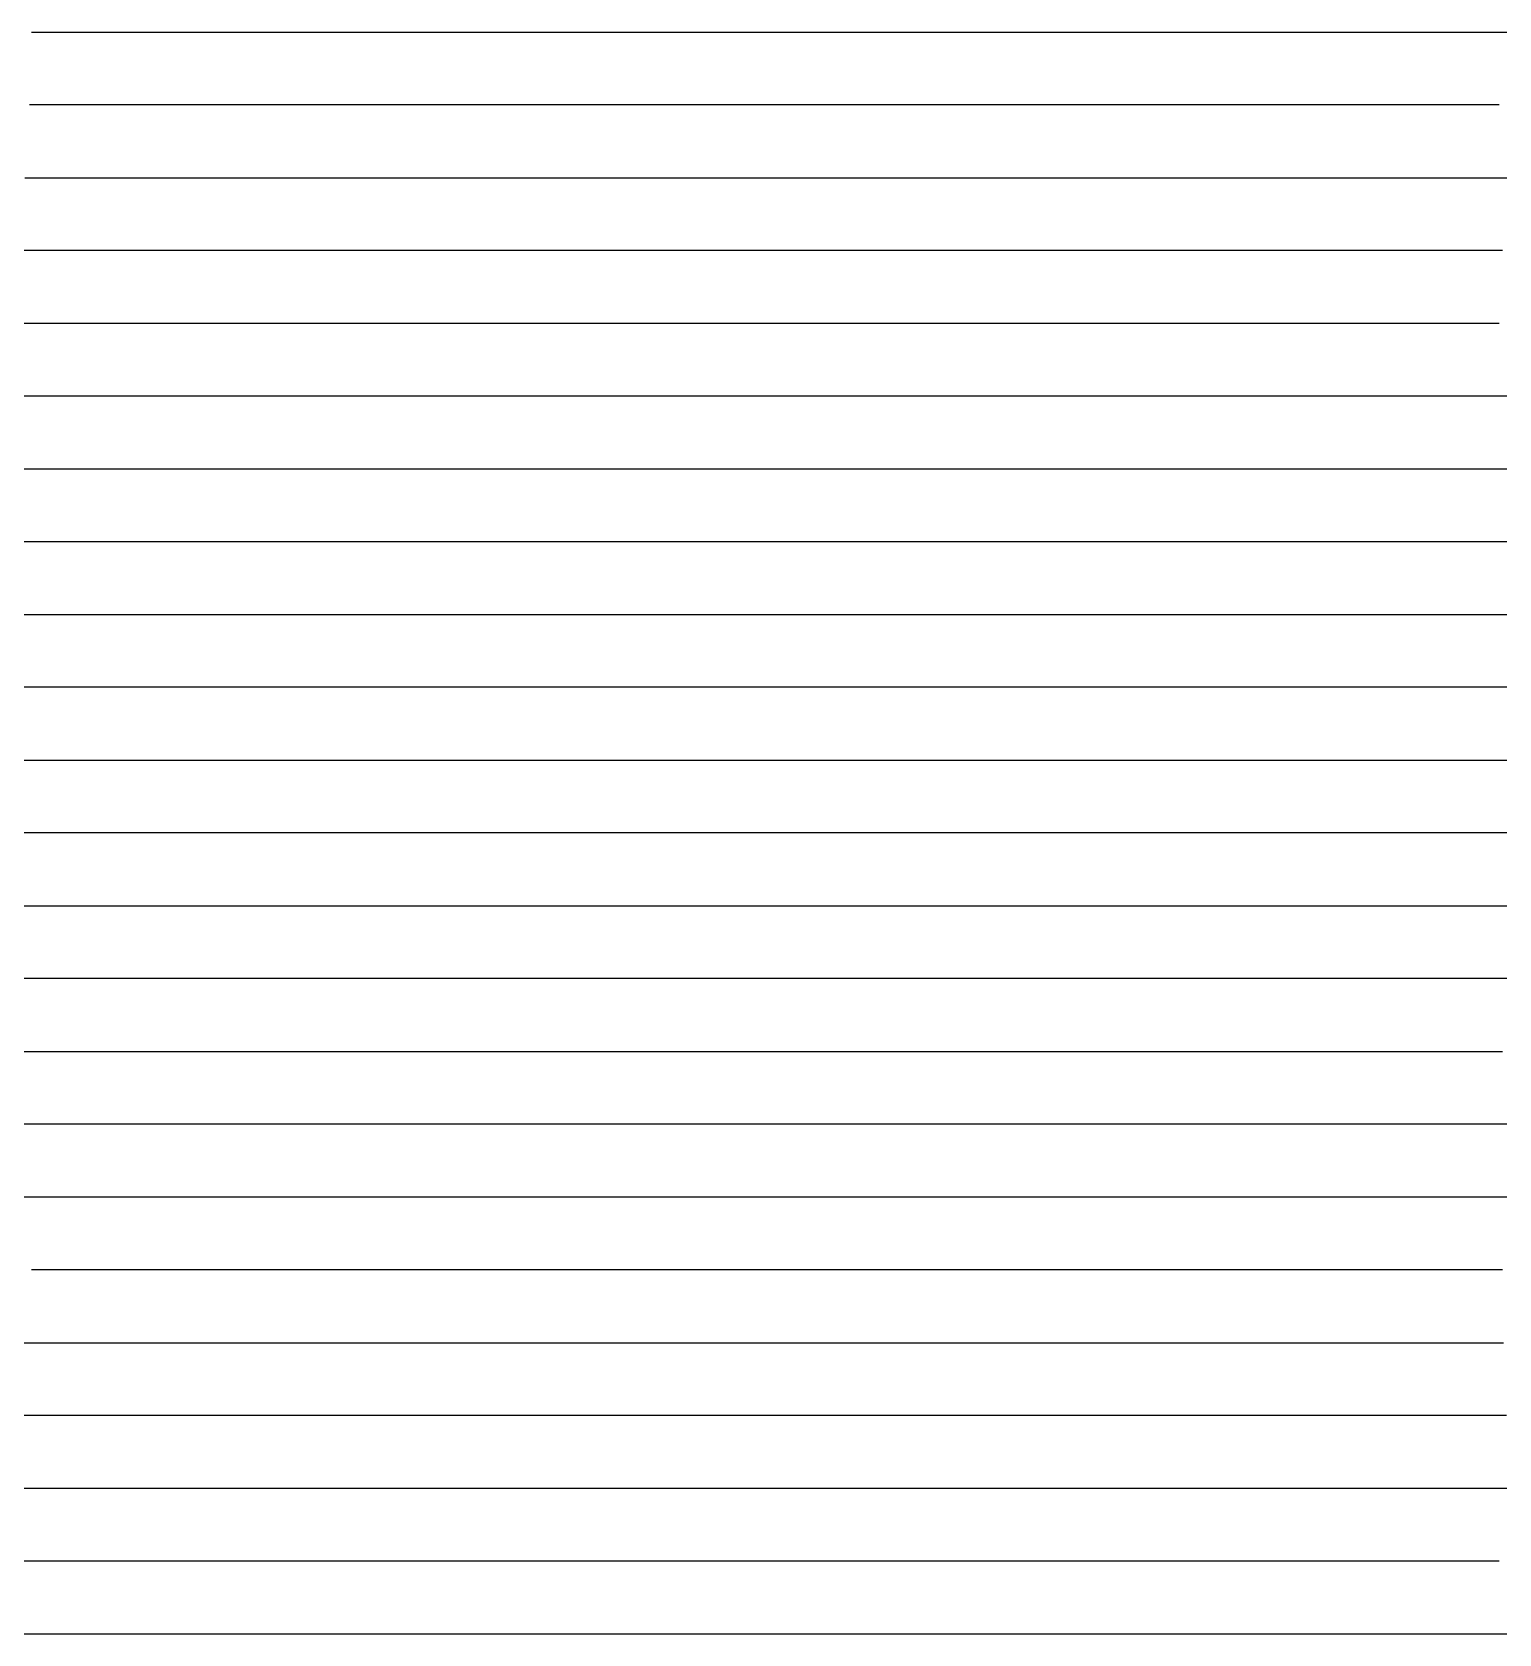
# Model space of a CAD drawing. Extents: x 20 to 170, y 60 to 234.
# Drawn here: x 113.75 to 132.5, y 168.87 to 189.34 of the extents above; entities that cross this region are included whole.
import ezdxf

# ---------------------------------------------------------------- set-up
doc = ezdxf.new("R2010")
doc.units = 0
doc.header["$LTSCALE"] = 0.000394
doc.layers.add('SPLINE', color=7, linetype='CONTINUOUS')

msp = doc.modelspace()

# ---------------------------------------------------------------- linework, layer by layer
at = {"layer": 'SPLINE', "color": 2}
for points in [[(113.744698, 189.341049, -17.455051), (114.163025, 189.341049, -17.389311), (114.179596, 189.341049, -17.379911), (114.349762, 189.341049, -17.213951), (114.857872, 189.341049, -16.778713), (115.555077, 189.341049, -16.014675), (115.9049, 189.341049, -15.638936), (116.252342, 189.341049, -15.488637), (116.951927, 189.341049, -15.469857), (117.299347, 189.341049, -15.488637), (117.998962, 189.341049, -15.635837), (118.171509, 189.341049, -15.695276), (118.346367, 189.341049, -15.764196), (118.696159, 189.341049, -16.024075), (118.87104, 189.341049, -16.287115), (118.958527, 189.341049, -16.478115), (119.045952, 189.341049, -16.772453), (119.284683, 189.341049, -17.730591), (119.305977, 189.341049, -17.718111), (119.589531, 189.341049, -17.332951), (119.873177, 189.341049, -17.170113), (120.440422, 189.341049, -17.135653), (121.137634, 189.341049, -17.179533), (121.487434, 189.341049, -17.417471), (122.534447, 189.341049, -18.613607), (122.884216, 189.341049, -19.405806), (123.189095, 189.341049, -20.176104), (123.427818, 189.341049, -20.830502), (123.449104, 189.341049, -20.861841), (123.817825, 189.341049, -21.06852), (124.628479, 189.341049, -21.14366), (125.21936, 189.341049, -21.23448), (125.417908, 189.341049, -21.20632), (125.69912, 189.341049, -20.999599), (125.959106, 189.341049, -20.836802), (125.980385, 189.341049, -20.814861), (126.722458, 189.341049, -19.183485), (126.895103, 189.341049, -18.882927), (127.069977, 189.341049, -18.701267), (127.462219, 189.341049, -18.378769), (127.767159, 189.341049, -17.993629), (128.116913, 189.341049, -17.649191), (128.29187, 189.341049, -17.561531), (128.466782, 189.341049, -17.511391), (128.814178, 189.341049, -17.470711), (129.513748, 189.341049, -17.586571), (129.68634, 189.341049, -17.689911), (130.210983, 189.341049, -18.071909), (130.560776, 189.341049, -18.341169), (130.733292, 189.341049, -18.497747), (130.908203, 189.341049, -18.729467), (131.083099, 189.341049, -19.086445), (131.638474, 189.341049, -20.310743), (131.884338, 189.341049, -20.930721), (132.444443, 189.341049, -22.596556), (132.470444, 189.341049, -22.599676), (132.737579, 189.341049, -22.346056)], [(132.50116, 188.409943, -22.580875), (132.479889, 188.409943, -22.549576), (132.456268, 188.409943, -22.483856), (132.033188, 188.409943, -20.630161), (131.95285, 188.409943, -20.373362), (131.893768, 188.409943, -20.223083), (131.792175, 188.409943, -20.003883), (131.605392, 188.409943, -19.631266), (130.865646, 188.409943, -18.36311), (130.53717, 188.409943, -18.049969), (129.68634, 188.409943, -17.426891), (129.513748, 188.409943, -17.320431), (128.814178, 188.409943, -17.213951), (128.466782, 188.409943, -17.245251), (128.29187, 188.409943, -17.295391), (128.116913, 188.409943, -17.383051), (127.767159, 188.409943, -17.740011), (127.332298, 188.409943, -18.453949), (126.722458, 188.409943, -19.305645), (126.00161, 188.409943, -20.761662), (125.980385, 188.409943, -20.783562), (125.472183, 188.409943, -21.09672), (125.349289, 188.409943, -21.099819), (124.628479, 188.409943, -20.95266), (124.429932, 188.409943, -20.930721), (123.836731, 188.409943, -20.908821), (123.427818, 188.409943, -20.645802), (123.231659, 188.409943, -20.160463), (122.534447, 188.409943, -18.613607), (121.837189, 188.409943, -17.865269), (121.487434, 188.409943, -17.483271), (121.137634, 188.409943, -17.235851), (120.440422, 188.409943, -17.176413), (119.89444, 188.409943, -17.226471), (119.62265, 188.409943, -17.367371), (119.35083, 188.409943, -17.702431), (119.327225, 188.409943, -17.652351), (119.045952, 188.409943, -16.578295), (118.958527, 188.409943, -16.293375), (118.87104, 188.409943, -16.102335), (118.696159, 188.409943, -15.842455), (118.346367, 188.409943, -15.595137), (118.171509, 188.409943, -15.548157), (117.998962, 188.409943, -15.513697), (117.649132, 188.409943, -15.485538), (116.951927, 188.409943, -15.469857), (116.252342, 188.409943, -15.485538), (115.9049, 188.409943, -15.635837), (115.555077, 188.409943, -16.008415), (115.205338, 188.409943, -16.406075), (114.857872, 188.409943, -16.841333), (114.160637, 188.409943, -17.549011), (113.846313, 188.409943, -17.617891), (113.716324, 188.409943, -17.611631)], [(113.657265, 187.478699, -17.805771), (114.108658, 187.478699, -17.680511), (114.127571, 187.478699, -17.667971), (114.857872, 187.478699, -16.950953), (115.555077, 187.478699, -16.071054), (115.9049, 187.478699, -15.673396), (116.252342, 187.478699, -15.523056), (117.649132, 187.478699, -15.435397), (118.346367, 187.478699, -15.494917), (118.696159, 187.478699, -15.736036), (118.87104, 187.478699, -15.989655), (118.958527, 187.478699, -16.177515), (119.045952, 187.478699, -16.462435), (119.372116, 187.478699, -17.702431), (119.655739, 187.478699, -17.398691), (119.918106, 187.478699, -17.279711), (120.440422, 187.478699, -17.251511), (121.137634, 187.478699, -17.295391), (121.487434, 187.478699, -17.533331), (122.534447, 187.478699, -18.629248), (123.231659, 187.478699, -20.079063), (123.406609, 187.478699, -20.473581), (123.952507, 187.478699, -20.811762), (124.458275, 187.478699, -20.911942), (125.05629, 187.478699, -20.949539), (125.486374, 187.478699, -20.983959), (125.507668, 187.478699, -20.977699), (125.755844, 187.478699, -20.827421), (126.022949, 187.478699, -20.683361), (126.722458, 187.478699, -19.377645), (127.069977, 187.478699, -18.788967), (127.244835, 187.478699, -18.507187), (127.419716, 187.478699, -18.190889), (127.767159, 187.478699, -17.545891), (128.116913, 187.478699, -17.201433), (128.466782, 187.478699, -17.085573), (128.641663, 187.478699, -17.066813), (128.814178, 187.478699, -17.063633), (129.164001, 187.478699, -17.076193), (129.513748, 187.478699, -17.148193), (129.68634, 187.478699, -17.242151), (130.560776, 187.478699, -17.880869), (130.733292, 187.478699, -18.018669), (130.908203, 187.478699, -18.234749), (131.432953, 187.478699, -19.020687), (131.605392, 187.478699, -19.305645), (131.863098, 187.478699, -19.744003), (131.990723, 187.478699, -20.025824), (132.118301, 187.478699, -20.517382), (132.652512, 187.478699, -22.859594)], [(132.543701, 186.549896, -21.892017), (132.06395, 186.549896, -20.019564), (131.95047, 186.549896, -19.671946), (131.834732, 186.549896, -19.455925), (130.908203, 186.549896, -18.037489), (130.733292, 186.549896, -17.818291), (130.560776, 186.549896, -17.674231), (130.210983, 186.549896, -17.426891), (129.68634, 186.549896, -17.063633), (129.513748, 186.549896, -16.966593), (129.164001, 186.549896, -16.885153), (128.814178, 186.549896, -16.875772), (128.466782, 186.549896, -16.900833), (128.116913, 186.549896, -17.026052), (127.767159, 186.549896, -17.370491), (126.044174, 186.549896, -20.589441), (126.022949, 186.549896, -20.608221), (125.49115, 186.549896, -20.858702), (125.17202, 186.549896, -20.899422), (124.628479, 186.549896, -20.830502), (123.96669, 186.549896, -20.645802), (123.385315, 186.549896, -20.310743), (123.151329, 186.549896, -19.831663), (122.948044, 186.549896, -19.434006), (122.534447, 186.549896, -18.682487), (121.837189, 186.549896, -17.865269), (121.487434, 186.549896, -17.495731), (121.137634, 186.549896, -17.260891), (120.440422, 186.549896, -17.213951), (119.939384, 186.549896, -17.235851), (119.688812, 186.549896, -17.336071), (119.438293, 186.549896, -17.574051), (119.045952, 186.549896, -16.377954), (118.87104, 186.549896, -15.933275), (118.696159, 186.549896, -15.679616), (118.346367, 186.549896, -15.438578), (117.649132, 186.549896, -15.394697), (117.299347, 186.549896, -15.404098), (116.951927, 186.549896, -15.444798), (116.252342, 186.549896, -15.573216), (115.9049, 186.549896, -15.754796), (115.555077, 186.549896, -16.158735), (114.857872, 186.549896, -17.029213), (114.304817, 186.549896, -17.567791), (114.120476, 186.549896, -17.718111), (113.593422, 186.549896, -17.95295)], [(113.373619, 185.618652, -18.203449), (114.333191, 185.618652, -17.611631), (114.900398, 185.618652, -17.148193), (115.576355, 185.618652, -16.318415), (115.914375, 185.618652, -15.936416), (116.252342, 185.618652, -15.745437), (116.427246, 185.618652, -15.667116), (116.951927, 185.618652, -15.476097), (117.649132, 185.618652, -15.394697), (118.346367, 185.618652, -15.435397), (118.696159, 185.618652, -15.673396), (118.87104, 185.618652, -15.930136), (119.045952, 185.618652, -16.374775), (119.414673, 185.618652, -17.505171), (119.438293, 185.618652, -17.539591), (119.688812, 185.618652, -17.301651), (119.939384, 185.618652, -17.198273), (120.440422, 185.618652, -17.176413), (121.137634, 185.618652, -17.220211), (121.487434, 185.618652, -17.461311), (121.837189, 185.618652, -17.87151), (122.534447, 185.618652, -18.760807), (122.905502, 185.618652, -19.349445), (123.101669, 185.618652, -19.684505), (123.340363, 185.618652, -20.122864), (123.364037, 185.618652, -20.144783), (123.954887, 185.618652, -20.482962), (124.628479, 185.618652, -20.677101), (125.068085, 185.618652, -20.739721), (125.528938, 185.618652, -20.774181), (126.022949, 185.618652, -20.539322), (126.415283, 185.618652, -19.809763), (126.722458, 185.618652, -19.277426), (127.069977, 185.618652, -18.616787), (127.419716, 185.618652, -17.915369), (127.59462, 185.618652, -17.545891), (127.767159, 185.618652, -17.204573), (128.116913, 185.618652, -16.860113), (128.814178, 185.618652, -16.716093), (129.164001, 185.618652, -16.731773), (129.513748, 185.618652, -16.806873), (129.68634, 185.618652, -16.897713), (130.210983, 185.618652, -17.242151), (130.560776, 185.618652, -17.480091), (130.733292, 185.618652, -17.617891), (130.908203, 185.618652, -17.833969), (131.605392, 185.618652, -18.867268), (131.955276, 185.618652, -19.449665), (132.50116, 185.618652, -20.626982)], [(132.609955, 184.687439, -20.238724), (132.427902, 184.687439, -19.922443), (131.605392, 184.687439, -18.641808), (130.908203, 184.687439, -17.664871), (130.560776, 184.687439, -17.317291), (130.210983, 184.687439, -17.085573), (129.68634, 184.687439, -16.722353), (129.513748, 184.687439, -16.628393), (128.814178, 184.687439, -16.525055), (128.466782, 184.687439, -16.559555), (128.116913, 184.687439, -16.681633), (127.767159, 184.687439, -17.032333), (127.419716, 184.687439, -17.740011), (126.743759, 184.687439, -19.167866), (126.044174, 184.687439, -20.445381), (125.630562, 184.687439, -20.633242), (125.609306, 184.687439, -20.639542), (124.628479, 184.687439, -20.492361), (123.952507, 184.687439, -20.348322), (123.62635, 184.687439, -20.172943), (123.319115, 184.687439, -20.019564), (123.297829, 184.687439, -20.000744), (122.534447, 184.687439, -18.801487), (121.487434, 184.687439, -17.401831), (121.137634, 184.687439, -17.160753), (120.440422, 184.687439, -17.101233), (119.929909, 184.687439, -17.141912), (119.674629, 184.687439, -17.251511), (119.419395, 184.687439, -17.502031), (119.045952, 184.687439, -16.431135), (118.87104, 184.687439, -15.992755), (118.696159, 184.687439, -15.739157), (118.346367, 184.687439, -15.494917), (117.649132, 184.687439, -15.432298), (117.299347, 184.687439, -15.444798), (116.951927, 184.687439, -15.544996), (116.252342, 184.687439, -15.914495), (115.9049, 184.687439, -16.152494), (115.555077, 184.687439, -16.562654), (114.966606, 184.687439, -17.292271), (114.191368, 184.687439, -17.768171), (113.505997, 184.687439, -18.284849)], [(113.397263, 183.758636, -18.557247), (114.160637, 183.758636, -17.949829), (114.333191, 183.758636, -17.824551), (114.857872, 183.758636, -17.505171), (116.252342, 183.758636, -16.186914), (116.951927, 183.758636, -15.679616), (117.299347, 183.758636, -15.554397), (117.649132, 183.758636, -15.535596), (118.346367, 183.758636, -15.620176), (118.696159, 183.758636, -15.883155), (118.87104, 183.758636, -16.143095), (119.045952, 183.758636, -16.587673), (119.35083, 183.758636, -17.455051), (119.372116, 183.758636, -17.445671), (119.63916, 183.758636, -17.201433), (119.906242, 183.758636, -17.069933), (120.440422, 183.758636, -17.026052), (121.137634, 183.758636, -17.085573), (121.487434, 183.758636, -17.326691), (121.837189, 183.758636, -17.830791), (122.534447, 183.758636, -18.817127), (123.27655, 183.758636, -19.935003), (123.297829, 183.758636, -19.953823), (123.631081, 183.758636, -20.091543), (123.921829, 183.758636, -20.229343), (124.628479, 183.758636, -20.376541), (125.609306, 183.758636, -20.508001), (125.630562, 183.758636, -20.508001), (126.022949, 183.758636, -20.329521), (126.044174, 183.758636, -20.307644), (126.731964, 183.758636, -19.036327), (127.419716, 183.758636, -17.549011), (127.59462, 183.758636, -17.151333), (127.767159, 183.758636, -16.794373), (128.116913, 183.758636, -16.437395), (128.29187, 183.758636, -16.346615), (128.466782, 183.758636, -16.296515), (128.814178, 183.758636, -16.262054), (129.513748, 183.758636, -16.374775), (129.68634, 183.758636, -16.478115), (130.560776, 183.758636, -17.110613), (130.733292, 183.758636, -17.248411), (130.908203, 183.758636, -17.461311), (131.605392, 183.758636, -18.378769), (132.479889, 183.758636, -19.618765), (132.739868, 183.758636, -20.025824)], [(132.652512, 182.827393, -19.506025), (132.479889, 182.827393, -19.255526), (131.605392, 182.827393, -18.118889), (130.908203, 182.827393, -17.229591), (130.733292, 182.827393, -17.019833), (130.560776, 182.827393, -16.878933), (129.68634, 182.827393, -16.240135), (129.513748, 182.827393, -16.143095), (128.814178, 182.827393, -16.033495), (128.466782, 182.827393, -16.071054), (128.116913, 182.827393, -16.202555), (127.767159, 182.827393, -16.556395), (127.419716, 182.827393, -17.232771), (127.145546, 182.827393, -17.780731), (126.996651, 182.827393, -18.093849), (126.193031, 182.827393, -19.944384), (126.067818, 182.827393, -20.179243), (126.044174, 182.827393, -20.204264), (125.817337, 182.827393, -20.279444), (125.58802, 182.827393, -20.373362), (124.628479, 182.827393, -20.310743), (124.543381, 182.827393, -20.295103), (123.952507, 182.827393, -20.107224), (123.252907, 182.827393, -19.837963), (122.884216, 182.827393, -19.305645), (122.534447, 182.827393, -18.861008), (122.20591, 182.827393, -18.353729), (121.837189, 182.827393, -17.790091), (121.487434, 182.827393, -17.285931), (121.137634, 182.827393, -17.047993), (120.440422, 182.827393, -17.019833), (119.873177, 182.827393, -17.044893), (119.305977, 182.827393, -17.376791), (119.284683, 182.827393, -17.379911), (119.045952, 182.827393, -16.800632), (118.87104, 182.827393, -16.396715), (118.696159, 182.827393, -16.127455), (118.346367, 182.827393, -15.851835), (117.649132, 182.827393, -15.745437), (117.299347, 182.827393, -15.779857), (116.951927, 182.827393, -15.914495), (116.252342, 182.827393, -16.453054), (115.555077, 182.827393, -17.041733), (114.857872, 182.827393, -17.667971), (113.461075, 182.827393, -18.773327)], [(113.461075, 181.896164, -19.130245), (116.252342, 181.896164, -16.731773), (116.951927, 181.896164, -16.252695), (117.299347, 181.896164, -16.102335), (117.649132, 181.896164, -16.055395), (118.346367, 181.896164, -16.190075), (118.696159, 181.896164, -16.459335), (118.87104, 181.896164, -16.665993), (119.045952, 181.896164, -16.882053), (119.305977, 181.896164, -17.260891), (119.327225, 181.896164, -17.264051), (119.606079, 181.896164, -17.157593), (119.884956, 181.896164, -17.076193), (120.440422, 181.896164, -17.019833), (121.137634, 181.896164, -17.085573), (121.487434, 181.896164, -17.329811), (121.837189, 181.896164, -17.852749), (122.480087, 181.896164, -18.861008), (122.84642, 181.896164, -19.249226), (123.231659, 181.896164, -19.731483), (123.928925, 181.896164, -20.000744), (124.628479, 181.896164, -20.176104), (125.164993, 181.896164, -20.279444), (125.583321, 181.896164, -20.210524), (126.00161, 181.896164, -20.088444), (126.022949, 181.896164, -20.063343), (126.110374, 181.896164, -19.859863), (126.722458, 181.896164, -18.175249), (126.807579, 181.896164, -17.984249), (127.069977, 181.896164, -17.470711), (127.767159, 181.896164, -16.302774), (128.116913, 181.896164, -15.942676), (128.29187, 181.896164, -15.855016), (128.466782, 181.896164, -15.804896), (128.814178, 181.896164, -15.757916), (129.513748, 181.896164, -15.883155), (129.68634, 181.896164, -15.986515), (130.560776, 181.896164, -16.625273), (130.733292, 181.896164, -16.766193), (130.908203, 181.896164, -16.979113), (132.305008, 181.896164, -18.738867), (132.652512, 181.896164, -19.186605)], [(132.652512, 180.967346, -18.914248), (132.305008, 180.967346, -18.469587), (130.908203, 180.967346, -16.662853), (130.733292, 180.967346, -16.446795), (130.560776, 180.967346, -16.296515), (129.68634, 180.967346, -15.689076), (129.513748, 180.967346, -15.582577), (128.814178, 180.967346, -15.469857), (128.466782, 180.967346, -15.501176), (128.29187, 180.967346, -15.554397), (128.116913, 180.967346, -15.648336), (127.767159, 180.967346, -15.999016), (127.069977, 180.967346, -16.885153), (126.895103, 180.967346, -17.160753), (126.807579, 180.967346, -17.317291), (126.722458, 180.967346, -17.517691), (126.677589, 180.967346, -17.646091), (126.089096, 180.967346, -19.606205), (125.980385, 180.967346, -19.919323), (125.959106, 180.967346, -19.950644), (125.10585, 180.967346, -20.154203), (124.266884, 180.967346, -19.994503), (123.907646, 180.967346, -19.938124), (123.208054, 180.967346, -19.618765), (122.82753, 180.967346, -19.217945), (122.425743, 180.967346, -18.861008), (121.837189, 180.967346, -17.959209), (121.487434, 180.967346, -17.445671), (121.137634, 180.967346, -17.198273), (120.440422, 180.967346, -17.126293), (119.263405, 180.967346, -17.141912), (119.045952, 180.967346, -16.929033), (118.696159, 180.967346, -16.653473), (118.346367, 180.967346, -16.431135), (118.171509, 180.967346, -16.393595), (117.649132, 180.967346, -16.340355), (116.951927, 180.967346, -16.481255), (116.252342, 180.967346, -16.932173), (115.9049, 180.967346, -17.195173), (114.857872, 180.967346, -18.122009), (113.461075, 180.967346, -19.380745)], [(113.505997, 180.036133, -19.725183), (113.969238, 180.036133, -19.383905), (114.425354, 180.036133, -18.823427), (114.857872, 180.036133, -18.29423), (115.205338, 180.036133, -17.965429), (115.9049, 180.036133, -17.367371), (116.252342, 180.036133, -17.126293), (116.951927, 180.036133, -16.593973), (117.299347, 180.036133, -16.462435), (117.649132, 180.036133, -16.456215), (118.346367, 180.036133, -16.531355), (118.48819, 180.036133, -16.612793), (118.913574, 180.036133, -16.941553), (119.045952, 180.036133, -16.916473), (119.743164, 180.036133, -16.875772), (120.090599, 180.036133, -16.935293), (120.265488, 180.036133, -17.010393), (120.594025, 180.036133, -17.217091), (120.877609, 180.036133, -17.254671), (121.137634, 180.036133, -17.326691), (121.487434, 180.036133, -17.586571), (121.837189, 180.036133, -18.093849), (122.097168, 180.036133, -18.491528), (122.229584, 180.036133, -18.673107), (122.380791, 180.036133, -18.864107), (122.754196, 180.036133, -19.136545), (123.151329, 180.036133, -19.471565), (123.581482, 180.036133, -19.646925), (123.928925, 180.036133, -19.803463), (124.45356, 180.036133, -19.953823), (124.628479, 180.036133, -19.991364), (125.049194, 180.036133, -20.025824), (125.481667, 180.036133, -19.953823), (125.914246, 180.036133, -19.844183), (125.935463, 180.036133, -19.803463), (126.19783, 180.036133, -18.901688), (126.547592, 180.036133, -17.614771), (126.722458, 180.036133, -17.032333), (126.895103, 180.036133, -16.712933), (127.069977, 180.036133, -16.487514), (127.244835, 180.036133, -16.277735), (127.419716, 180.036133, -16.102335), (128.116913, 180.036133, -15.460437), (128.814178, 180.036133, -15.313257), (129.513748, 180.036133, -15.404098), (130.298462, 180.036133, -15.842455), (130.560776, 180.036133, -16.020975), (130.733292, 180.036133, -16.161875), (130.908203, 180.036133, -16.371655), (131.605392, 180.036133, -17.254671), (132.305008, 180.036133, -18.228489), (132.652512, 180.036133, -18.695047)], [(132.697296, 179.104904, -18.644907), (132.392532, 179.104904, -18.206549), (132.305008, 179.104904, -18.065649), (131.605392, 179.104904, -16.960333), (130.908203, 179.104904, -16.102335), (130.560776, 179.104904, -15.754796), (129.513748, 179.104904, -15.162978), (128.814178, 179.104904, -15.040898), (128.466782, 179.104904, -15.084699), (128.29187, 179.104904, -15.134818), (128.116913, 179.104904, -15.225617), (128.029556, 179.104904, -15.285097), (127.419716, 179.104904, -15.754796), (127.069977, 179.104904, -16.058535), (126.895103, 179.104904, -16.268295), (126.722458, 179.104904, -16.590853), (126.635017, 179.104904, -16.847633), (126.19783, 179.104904, -18.623007), (126.022949, 179.104904, -19.299385), (125.914246, 179.104904, -19.697025), (124.928673, 179.104904, -19.941263), (124.628479, 179.104904, -19.894283), (123.928925, 179.104904, -19.671946), (123.581482, 179.104904, -19.534225), (123.101669, 179.104904, -19.371386), (122.368996, 179.104904, -18.832808), (121.837189, 179.104904, -18.162729), (121.487434, 179.104904, -17.740011), (121.137634, 179.104904, -17.473871), (120.440422, 179.104904, -17.007313), (120.090599, 179.104904, -16.850733), (119.743164, 179.104904, -16.838173), (119.045952, 179.104904, -16.850733), (118.674881, 179.104904, -17.019833), (118.400734, 179.104904, -16.816313), (118.15023, 179.104904, -16.728613), (117.649132, 179.104904, -16.678513), (116.951927, 179.104904, -16.847633), (116.252342, 179.104904, -17.276571), (115.9049, 179.104904, -17.480091), (115.205338, 179.104904, -18.128269), (114.857872, 179.104904, -18.491528), (113.957397, 179.104904, -19.800364), (113.938477, 179.104904, -19.822304), (113.527275, 179.104904, -20.122864)], [(113.461075, 178.173706, -20.573801), (113.912506, 178.173706, -20.172943), (114.857872, 178.173706, -18.729467), (115.205338, 178.173706, -18.306749), (115.555077, 178.173706, -17.937269), (115.9049, 178.173706, -17.583471), (116.951927, 178.173706, -17.032333), (117.649132, 178.173706, -16.885153), (118.095795, 178.173706, -16.913353), (118.320404, 178.173706, -16.966593), (118.56617, 178.173706, -17.047993), (119.045952, 178.173706, -16.838173), (120.090599, 178.173706, -16.838173), (120.440422, 178.173706, -16.982273), (121.137634, 178.173706, -17.467611), (121.487434, 178.173706, -17.740011), (121.837189, 178.173706, -18.153309), (122.368996, 178.173706, -18.798388), (123.101669, 178.173706, -19.333805), (124.763184, 178.173706, -19.875504), (124.80336, 178.173706, -19.878643), (125.469872, 178.173706, -19.665726), (125.871681, 178.173706, -19.568645), (125.892937, 178.173706, -19.537325), (126.635017, 178.173706, -16.506315), (126.722458, 178.173706, -16.258915), (126.895103, 178.173706, -15.952055), (127.069977, 178.173706, -15.764196), (128.116913, 178.173706, -14.928118), (128.29187, 178.173706, -14.837359), (128.466782, 178.173706, -14.781019), (128.814178, 178.173706, -14.752799), (129.513748, 178.173706, -14.862399), (129.68634, 178.173706, -14.971998), (130.210983, 178.173706, -15.332077), (130.560776, 178.173706, -15.548157), (130.908203, 178.173706, -15.886335), (131.605392, 178.173706, -16.741133), (131.92215, 178.173706, -17.179533), (132.305008, 178.173706, -17.833969), (132.434998, 178.173706, -18.075029), (132.647736, 178.173706, -18.519688)], [(132.652512, 177.244843, -18.745148), (132.456268, 177.244843, -18.272329), (131.955276, 177.244843, -17.148193), (131.605392, 177.244843, -16.631533), (131.257965, 177.244843, -16.193174), (130.908203, 177.244843, -15.707816), (130.733292, 177.244843, -15.494917), (130.560776, 177.244843, -15.360277), (129.68634, 177.244843, -14.755939), (129.513748, 177.244843, -14.658879), (129.164001, 177.244843, -14.574299), (128.814178, 177.244843, -14.558681), (128.466782, 177.244843, -14.59312), (128.116913, 177.244843, -14.712099), (127.942032, 177.244843, -14.846739), (127.419716, 177.244843, -15.335217), (127.069977, 177.244843, -15.620176), (126.895103, 177.244843, -15.801756), (126.722458, 177.244843, -16.099255), (126.547592, 177.244843, -16.672253), (126.022949, 177.244843, -18.701267), (125.892937, 177.244843, -19.243006), (125.871681, 177.244843, -19.305645), (124.628479, 177.244843, -19.794104), (124.56234, 177.244843, -19.806623), (123.886383, 177.244843, -19.556086), (123.560204, 177.244843, -19.487246), (123.122948, 177.244843, -19.349445), (122.350121, 177.244843, -18.760807), (121.487434, 177.244843, -17.755671), (121.137634, 177.244843, -17.483271), (120.790184, 177.244843, -17.232771), (120.440422, 177.244843, -16.950953), (120.090599, 177.244843, -16.791233), (119.743164, 177.244843, -16.763073), (119.045952, 177.244843, -16.791233), (118.358192, 177.244843, -16.979113), (118.107666, 177.244843, -17.069933), (117.649132, 177.244843, -17.044893), (117.299347, 177.244843, -17.069933), (116.951927, 177.244843, -17.185793), (116.252342, 177.244843, -17.502031), (115.9049, 177.244843, -17.667971), (115.555077, 177.244843, -18.075029), (115.032784, 177.244843, -18.760807), (114.857872, 177.244843, -19.026947), (114.770447, 177.244843, -19.170965), (114.106293, 177.244843, -20.229343), (113.924286, 177.244843, -20.511162), (113.349976, 177.244843, -21.06852)], [(113.236526, 176.313629, -21.782417), (114.857872, 176.313629, -19.590546), (115.205338, 176.313629, -18.929907), (115.555077, 176.313629, -18.278549), (115.730049, 176.313629, -17.98737), (115.9049, 176.313629, -17.802631), (116.252342, 176.313629, -17.624151), (116.951927, 176.313629, -17.451931), (117.649132, 176.313629, -17.176413), (117.998962, 176.313629, -17.047993), (118.346367, 176.313629, -16.991632), (119.045952, 176.313629, -16.791233), (119.743164, 176.313629, -16.756813), (120.090599, 176.313629, -16.794373), (120.440422, 176.313629, -16.972853), (121.487434, 176.313629, -17.821411), (121.837189, 176.313629, -18.222189), (122.447021, 176.313629, -18.864107), (123.056747, 176.313629, -19.352625), (123.498764, 176.313629, -19.415245), (123.765816, 176.313629, -19.468426), (124.03289, 176.313629, -19.552965), (124.299942, 176.313629, -19.684505), (124.628479, 176.313629, -19.546705), (125.346977, 176.313629, -19.330666), (125.8386, 176.313629, -18.732607), (125.85981, 176.313629, -18.695047), (126.022949, 176.313629, -18.090689), (126.176559, 176.313629, -17.599131), (126.642113, 176.313629, -16.177515), (126.798096, 176.313629, -15.808036), (127.10775, 176.313629, -15.438578), (127.942032, 176.313629, -14.658879), (128.116913, 176.313629, -14.52424), (128.466782, 176.313629, -14.402101), (128.814178, 176.313629, -14.37396), (129.164001, 176.313629, -14.38646), (129.513748, 176.313629, -14.47098), (129.68634, 176.313629, -14.5618), (130.210983, 176.313629, -14.946959), (130.560776, 176.313629, -15.194277), (130.908203, 176.313629, -15.548157), (131.257965, 176.313629, -16.102335), (131.432953, 176.313629, -16.359135), (131.605392, 176.313629, -16.603333), (131.955276, 176.313629, -17.145073), (132.543701, 176.313629, -18.741987)], [(132.676117, 175.382416, -19.606205), (132.175018, 175.382416, -17.956049), (131.93396, 175.382416, -17.220211), (131.605392, 175.382416, -16.581455), (131.413971, 175.382416, -16.255795), (130.801819, 175.382416, -15.313257), (130.210983, 175.382416, -14.846739), (129.68634, 175.382416, -14.42402), (129.513748, 175.382416, -14.33634), (129.164001, 175.382416, -14.27058), (128.814178, 175.382416, -14.251822), (128.466782, 175.382416, -14.27058), (128.116913, 175.382416, -14.37396), (127.419716, 175.382416, -14.636939), (127.069977, 175.382416, -14.890598), (126.895103, 175.382416, -15.112878), (126.722458, 175.382416, -15.466718), (125.99929, 175.382416, -17.464451), (125.826729, 175.382416, -17.971689), (125.238266, 175.382416, -19.214806), (125.21698, 175.382416, -19.230465), (124.921562, 175.382416, -19.280565), (124.628479, 175.382416, -19.352625), (124.408653, 175.382416, -19.437105), (124.191231, 175.382416, -19.565525), (124.169952, 175.382416, -19.568645), (123.702003, 175.382416, -19.434006), (123.465645, 175.382416, -19.402685), (123.231659, 175.382416, -19.349445), (122.796761, 175.382416, -19.211685), (122.305168, 175.382416, -18.832808), (121.487434, 175.382416, -17.971689), (121.312553, 175.382416, -17.802631), (121.137634, 175.382416, -17.646091), (120.440422, 175.382416, -17.129433), (120.090599, 175.382416, -16.972853), (119.743164, 175.382416, -16.929033), (119.045952, 175.382416, -16.963493), (117.998962, 175.382416, -17.047993), (117.649132, 175.382416, -17.245251), (117.266289, 175.382416, -17.495731), (117.015717, 175.382416, -17.683611), (116.252342, 175.382416, -17.815151), (115.9049, 175.382416, -18.006189), (115.730049, 175.382416, -18.200289), (115.555077, 175.382416, -18.507187), (114.857872, 175.382416, -19.972584), (114.725517, 175.382416, -20.229343), (114.094482, 175.382416, -21.052839), (113.777809, 175.382416, -21.516279), (113.397263, 175.382416, -22.010998)], [(113.569817, 174.453583, -22.145638), (113.912506, 174.453583, -21.810617), (114.857872, 174.453583, -20.185503), (115.555077, 174.453583, -18.823427), (115.730049, 174.453583, -18.513388), (115.9049, 174.453583, -18.313049), (116.079811, 174.453583, -18.187769), (116.252342, 174.453583, -18.109489), (116.613968, 174.453583, -18.040609), (116.973213, 174.453583, -18.024929), (116.994469, 174.453583, -18.009289), (117.322975, 174.453583, -17.639811), (117.649132, 174.453583, -17.282831), (117.998962, 174.453583, -17.047993), (118.346367, 174.453583, -17.019833), (119.743164, 174.453583, -17.019833), (120.090599, 174.453583, -17.057373), (120.440422, 174.453583, -17.251511), (121.837189, 174.453583, -18.591667), (122.20591, 174.453583, -18.967447), (122.229584, 174.453583, -18.983088), (122.808586, 174.453583, -19.217945), (123.231659, 174.453583, -19.302465), (123.995071, 174.453583, -19.487246), (124.016281, 174.453583, -19.487246), (124.323547, 174.453583, -19.302465), (124.628479, 174.453583, -19.161585), (124.857735, 174.453583, -19.086445), (125.084564, 174.453583, -19.001907), (125.108238, 174.453583, -18.979967), (125.909447, 174.453583, -16.706713), (126.022949, 174.453583, -16.437395), (126.765022, 174.453583, -14.746519), (126.918701, 174.453583, -14.47412), (127.069977, 174.453583, -14.286241), (127.419716, 174.453583, -14.057681), (128.116913, 174.453583, -13.982481), (128.225647, 174.453583, -13.991941), (128.814178, 174.453583, -13.991941), (129.513748, 174.453583, -14.104621), (129.861221, 174.453583, -14.37078), (130.277191, 174.453583, -14.906259), (130.560776, 174.453583, -15.134818), (130.908203, 174.453583, -15.501176), (131.62442, 174.453583, -16.885153), (131.747223, 174.453583, -17.141912), (131.889069, 174.453583, -17.467611), (132.030899, 174.453583, -17.859009), (132.739868, 174.453583, -20.542461)], [(132.543701, 173.522369, -20.376541), (132.075745, 173.522369, -18.582287), (131.841827, 173.522369, -17.874649), (131.664551, 173.522369, -17.426891), (130.908203, 173.522369, -15.689076), (130.636429, 173.522369, -15.281978), (130.449677, 173.522369, -15.022079), (129.861221, 173.522369, -14.25808), (129.513748, 173.522369, -14.020082), (129.206573, 173.522369, -13.988801), (128.814178, 173.522369, -13.847882), (128.116913, 173.522369, -13.659982), (127.419716, 173.522369, -13.716402), (127.202293, 173.522369, -13.822802), (126.982437, 173.522369, -14.013801), (126.840675, 173.522369, -14.173541), (126.19783, 173.522369, -14.959458), (126.022949, 173.522369, -15.197457), (125.819633, 173.522369, -15.632656), (125.772377, 173.522369, -15.789216), (125.020813, 173.522369, -18.698147), (124.999557, 173.522369, -18.767067), (124.628479, 173.522369, -18.995647), (124.191231, 173.522369, -19.202305), (123.75634, 173.522369, -19.434006), (123.732697, 173.522369, -19.437105), (123.356941, 173.522369, -19.346325), (122.948044, 173.522369, -19.214806), (122.664413, 173.522369, -19.186605), (122.097168, 173.522369, -19.180386), (122.07592, 173.522369, -19.164745), (121.312553, 173.522369, -18.32869), (120.440422, 173.522369, -17.511391), (120.090599, 173.522369, -17.320431), (119.045952, 173.522369, -17.032333), (118.346367, 173.522369, -17.019833), (117.998962, 173.522369, -17.091833), (117.649132, 173.522369, -17.336071), (116.907036, 173.522369, -18.29423), (116.885757, 173.522369, -18.319309), (116.410713, 173.522369, -18.432009), (116.252342, 173.522369, -18.478968), (116.079811, 173.522369, -18.563507), (115.9049, 173.522369, -18.695047), (115.730049, 173.522369, -18.901688), (115.555077, 173.522369, -19.221106), (114.857872, 173.522369, -20.673962), (114.040115, 173.522369, -22.255276), (114.023575, 173.522369, -22.261496), (113.765953, 173.522369, -22.305336), (113.744698, 173.522369, -22.289696)], [(113.359436, 172.591125, -20.780441), (113.940865, 172.591125, -22.490116), (113.964493, 172.591125, -22.511995), (114.061371, 172.591125, -22.490116), (114.857872, 172.591125, -21.09672), (115.555077, 172.591125, -19.706444), (115.730049, 172.591125, -19.390165), (115.860016, 172.591125, -19.230465), (115.9049, 172.591125, -19.183485), (116.252342, 172.591125, -18.876667), (116.81955, 172.591125, -18.504007), (117.027557, 172.591125, -18.28797), (117.649132, 172.591125, -17.505171), (117.998962, 172.591125, -17.248411), (118.346367, 172.591125, -17.170113), (118.696159, 172.591125, -17.157593), (119.045952, 172.591125, -17.182613), (119.21846, 172.591125, -17.229591), (119.743164, 172.591125, -17.420631), (120.440422, 172.591125, -17.752531), (121.378716, 172.591125, -18.776447), (121.879753, 172.591125, -19.180386), (122.555679, 172.591125, -19.180386), (122.8937, 172.591125, -19.205425), (123.248169, 172.591125, -19.315025), (123.264748, 172.591125, -19.315025), (123.654716, 172.591125, -19.111506), (123.782333, 172.591125, -19.061407), (124.042313, 172.591125, -19.008167), (124.299942, 172.591125, -18.964327), (124.888435, 172.591125, -17.721191), (125.727493, 172.591125, -14.915638), (125.793663, 172.591125, -14.71524), (125.876358, 172.591125, -14.49604), (126.022949, 172.591125, -14.236161), (126.372711, 172.591125, -13.919902), (126.722458, 172.591125, -13.779022), (127.419716, 172.591125, -13.581723), (128.116913, 172.591125, -13.544163), (128.466782, 172.591125, -13.581723), (128.641663, 172.591125, -13.634962), (129.164001, 172.591125, -13.844742), (129.426315, 172.591125, -13.985662), (129.513748, 172.591125, -14.038901), (129.861221, 172.591125, -14.31128), (130.210983, 172.591125, -14.815439), (130.603333, 172.591125, -15.410378), (130.756958, 172.591125, -15.654596), (130.908203, 172.591125, -15.914495), (131.083099, 172.591125, -16.296515), (131.792175, 172.591125, -18.234749), (131.976532, 172.591125, -18.788967), (132.347565, 172.591125, -20.094664), (132.368851, 172.591125, -20.113483), (132.430298, 172.591125, -20.007004), (132.557892, 172.591125, -19.809763)], [(132.598083, 171.662292, -19.296246), (132.397217, 171.662292, -19.581165), (132.196289, 171.662292, -19.972584), (132.172699, 171.662292, -19.991364), (131.605392, 171.662292, -18.247309), (131.083099, 171.662292, -16.672253), (130.908203, 171.662292, -16.271475), (130.210983, 171.662292, -15.078458), (129.861221, 171.662292, -14.50858), (129.818649, 171.662292, -14.45844), (129.68634, 171.662292, -14.3207), (129.513748, 171.662292, -14.170401), (129.338898, 171.662292, -14.042001), (128.814178, 171.662292, -13.703862), (128.466782, 171.662292, -13.553563), (128.116913, 171.662292, -13.528523), (127.419716, 171.662292, -13.503423), (126.722458, 171.662292, -13.512863), (126.547592, 171.662292, -13.547283), (126.372711, 171.662292, -13.613003), (126.022949, 171.662292, -13.885442), (125.878746, 171.662292, -14.088961), (125.446205, 171.662292, -14.846739), (125.15551, 171.662292, -15.363418), (124.86721, 171.662292, -16.039715), (124.103798, 171.662292, -18.807747), (124.082527, 171.662292, -18.826508), (123.798904, 171.662292, -18.964327), (123.503441, 171.662292, -19.045727), (123.035492, 171.662292, -19.289986), (123.014214, 171.662292, -19.296246), (122.718758, 171.662292, -19.261786), (121.203796, 171.662292, -19.136545), (120.464005, 171.662292, -18.297369), (120.286766, 171.662292, -18.143909), (119.743164, 171.662292, -17.768171), (119.393402, 171.662292, -17.536491), (119.21846, 171.662292, -17.455051), (119.045952, 171.662292, -17.404991), (118.696159, 171.662292, -17.370491), (118.346367, 171.662292, -17.386171), (118.171509, 171.662292, -17.417471), (117.998962, 171.662292, -17.480091), (117.649132, 171.662292, -17.749411), (117.124428, 171.662292, -18.278549), (116.677757, 171.662292, -18.616787), (116.280724, 171.662292, -19.070747), (115.9049, 171.662292, -19.556086), (115.730049, 171.662292, -19.819143), (115.555077, 171.662292, -20.122864), (114.718422, 171.662292, -21.744858), (114.196106, 171.662292, -22.449356), (114.096848, 171.662292, -22.555836), (114.073212, 171.662292, -22.558956), (114.049576, 171.662292, -22.524536), (113.461075, 171.662292, -20.799221)], [(113.461075, 170.731064, -20.868101), (114.049576, 170.731064, -22.577776), (114.276436, 170.731064, -22.443096), (114.770447, 170.731064, -21.926437), (115.555077, 170.731064, -20.404701), (115.817474, 170.731064, -19.928743), (116.013611, 170.731064, -19.615625), (116.602104, 170.731064, -18.726347), (116.951927, 170.731064, -18.388149), (117.124428, 170.731064, -18.309929), (117.998962, 170.731064, -17.815151), (118.346367, 170.731064, -17.705551), (119.045952, 170.731064, -17.733751), (119.393402, 170.731064, -17.887169), (119.568283, 170.731064, -18.021849), (120.440422, 170.731064, -18.773327), (120.986359, 170.731064, -19.283726), (122.071182, 170.731064, -19.311865), (122.305168, 170.731064, -19.315025), (122.796761, 170.731064, -19.296246), (123.014214, 170.731064, -19.192905), (123.4869, 170.731064, -19.011288), (123.973785, 170.731064, -18.297369), (123.995071, 170.731064, -18.241009), (124.824646, 170.731064, -15.012678), (124.900299, 170.731064, -14.765339), (124.975891, 170.731064, -14.580579), (125.325691, 170.731064, -14.126561), (125.675514, 170.731064, -13.869802), (126.19783, 170.731064, -13.550383), (126.372711, 170.731064, -13.462723), (126.722458, 170.731064, -13.400103), (127.069977, 170.731064, -13.390723), (127.419716, 170.731064, -13.409503), (128.116913, 170.731064, -13.503423), (128.466782, 170.731064, -13.603643), (128.641663, 170.731064, -13.681902), (128.814178, 170.731064, -13.797762), (129.665054, 170.731064, -14.721499), (129.903778, 170.731064, -15.025218), (130.908203, 170.731064, -16.731773), (131.083099, 170.731064, -17.151333), (131.955276, 170.731064, -19.925604), (132.423172, 170.731064, -19.108345), (132.713882, 170.731064, -18.767067)], [(132.503555, 169.799835, -18.757668), (132.004913, 169.799835, -19.346325), (131.839432, 169.799835, -19.552965), (131.671631, 169.799835, -19.790983), (131.65036, 169.799835, -19.756523), (131.083099, 169.799835, -17.724371), (130.908203, 169.799835, -17.301651), (130.582031, 169.799835, -16.756813), (129.861221, 169.799835, -15.563796), (129.513748, 169.799835, -15.040898), (128.814178, 169.799835, -14.038901), (128.641663, 169.799835, -13.913642), (128.466782, 169.799835, -13.819722), (127.767159, 169.799835, -13.509683), (127.419716, 169.799835, -13.397003), (126.722458, 169.799835, -13.390723), (126.547592, 169.799835, -13.409503), (126.372711, 169.799835, -13.437703), (126.022949, 169.799835, -13.528523), (125.675514, 169.799835, -13.659982), (125.500572, 169.799835, -13.753942), (125.325691, 169.799835, -13.857282), (124.975891, 169.799835, -14.220481), (124.80336, 169.799835, -14.577479), (124.290459, 169.799835, -15.767336), (123.952507, 169.799835, -16.709833), (123.210373, 169.799835, -18.851627), (123.189095, 169.799835, -18.892307), (122.732948, 169.799835, -19.167866), (122.111359, 169.799835, -19.462185), (121.979012, 169.799835, -19.499725), (121.487434, 169.799835, -19.490345), (120.965065, 169.799835, -19.424625), (120.310432, 169.799835, -19.236725), (119.676987, 169.799835, -18.616787), (119.518646, 169.799835, -18.472687), (119.360313, 169.799835, -18.344349), (119.045952, 169.799835, -18.187769), (118.346367, 169.799835, -18.156469), (118.020233, 169.799835, -18.275429), (117.299347, 169.799835, -18.394409), (116.951927, 169.799835, -18.522827), (116.602104, 169.799835, -18.876667), (116.034897, 169.799835, -19.866123), (115.9049, 169.799835, -20.057123), (115.555077, 169.799835, -20.595661), (115.032784, 169.799835, -21.603958), (114.808235, 169.799835, -22.095558), (114.782249, 169.799835, -22.139418), (114.233932, 169.799835, -22.518276), (114.049576, 169.799835, -22.662275), (114.02832, 169.799835, -22.615376), (113.461075, 169.799835, -21.00276)], [(113.461075, 168.868744, -21.17812), (114.089752, 168.868744, -22.944134), (114.115753, 168.868744, -22.953514), (114.267021, 168.868744, -22.803196), (114.72081, 168.868744, -22.414936), (114.749153, 168.868744, -22.383615), (114.857872, 168.868744, -22.129997), (115.555077, 168.868744, -20.545582), (115.772522, 168.868744, -20.194883), (116.013611, 168.868744, -19.972584), (116.602104, 168.868744, -19.133406), (116.951927, 168.868744, -18.751408), (117.299347, 168.868744, -18.616787), (117.649132, 168.868744, -18.563507), (118.346367, 168.868744, -18.579187), (118.87104, 168.868744, -18.707527), (119.045952, 168.868744, -18.757668), (119.305977, 168.868744, -18.892307), (119.485565, 168.868744, -19.036327), (119.568283, 168.868744, -19.117765), (120.090599, 168.868744, -19.590546), (120.114265, 168.868744, -19.596846), (120.440422, 168.868744, -19.574905), (121.104546, 168.868744, -19.581165), (121.792305, 168.868744, -19.502905), (122.172829, 168.868744, -19.321285), (122.510811, 168.868744, -19.196045), (122.529709, 168.868744, -19.170965), (123.056747, 168.868744, -18.272329), (123.928925, 168.868744, -15.335217), (123.973785, 168.868744, -15.209937), (124.103798, 168.868744, -14.928118), (124.278687, 168.868744, -14.677639), (124.45356, 168.868744, -14.47412), (125.150803, 168.868744, -13.735142), (125.325691, 168.868744, -13.594263), (125.500572, 168.868744, -13.509683), (125.675514, 168.868744, -13.459623), (126.022949, 168.868744, -13.428283), (126.765022, 168.868744, -13.531623), (127.419716, 168.868744, -13.550383), (127.767159, 168.868744, -13.663162), (128.116913, 168.868744, -13.935582), (128.596741, 168.868744, -14.32382), (128.814178, 168.868744, -14.52734), (128.946503, 168.868744, -14.680799), (128.989059, 168.868744, -14.743419), (130.210983, 168.868744, -16.741133), (130.712051, 168.868744, -17.580311), (130.962585, 168.868744, -18.018669), (131.236786, 168.868744, -18.882927), (131.397476, 168.868744, -19.421505), (131.605392, 168.868744, -19.045727), (131.955276, 168.868744, -18.723207), (132.305008, 168.868744, -18.560368), (132.652512, 168.868744, -18.469587)]]:
    msp.add_polyline3d(points, dxfattribs=at)

doc.saveas('drawing.dxf')
